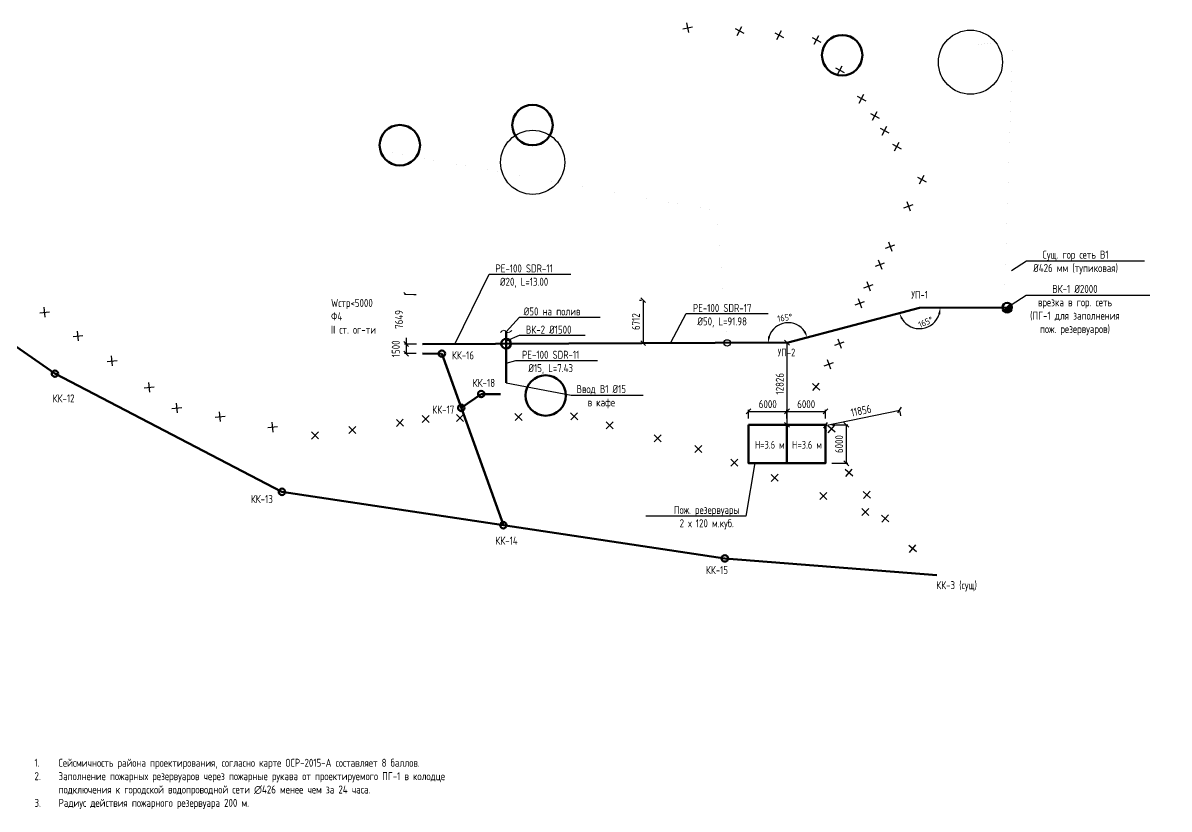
# Model space of a CAD drawing. Header units: millimetres. Extents: x 1085 to 5206446910, y 759 to 4926415281.
# Drawn here: x 5202424858 to 5202603810, y 4926176492 to 4926299139 of the extents above; entities that cross this region are included whole.
import ezdxf
from ezdxf import colors
from ezdxf.entities.mleader import LeaderData, LeaderLine
from ezdxf.math import Vec2, Vec3

# ---------------------------------------------------------------- set-up
doc = ezdxf.new("R2010")
doc.units = ezdxf.units.MM
for name, color, linetype, lineweight in [('!В1', 150, 'Continuous', 50), ('!К1', 30, 'Continuous', 50), ('!К1_Метки', 30, 'Continuous', 9), ('Text blocks_Ном._пера__28', 7, 'Continuous', 13)]:
    doc.layers.add(name, color=color, linetype=linetype, lineweight=lineweight)
doc.layers.add('Выноски', color=7, linetype='Continuous')
doc.styles.add('GOST 2.304', font='GOST_0.TTF')
doc.styles.get("Standard").update_dxf_attribs({"font": 'GOST_0.TTF'})
doc.dimstyles.new('ISO-25', dxfattribs={"dimtxt": 2.5, "dimasz": 2.5, "dimexe": 1.25, "dimexo": 0.625, "dimtad": 1, "dimtxsty": 'Standard', "dimcen": 2.5, "dimadec": 0, "dimazin": 0, "dimtfac": 1, "dimtmove": 0, "dimatfit": 3, "dimfxl": 1, "dimarcsym": 0})
doc.dimstyles.new('STANDARD$0', dxfattribs={"dimscale": 100, "dimtxt": 2.5, "dimasz": 1, "dimexe": 0.5, "dimexo": 2, "dimgap": 1, "dimtad": 1, "dimdec": 0, "dimzin": 0, "dimdsep": 46, "dimtxsty": 'Standard', "dimblk1": 'OBLIQUE', "dimblk2": 'OBLIQUE', "dimsah": 1, "dimcen": 2, "dimadec": 0, "dimazin": 0, "dimtfac": 1, "dimtdec": 4, "dimtofl": 0, "dimtmove": 2, "dimatfit": 3, "dimldrblk": 'OBLIQUE', "dimfxl": 1, "dimtolj": 1, "dimtzin": 0, "dimarcsym": 0})

# ---------------------------------------------------------------- blocks, each defined once
blk = doc.blocks.new('_None')
blk = doc.blocks.new('*D2')
at = {"color": 0, "lineweight": -2, "transparency": 16777216}
blk.add_arc((5202564835.429103, 4926254680.025963), 3232.78573, 212.5987080257, 342.3946784465, dxfattribs=at)
at = {"color": 0, "transparency": 16777216}
for points in [[(5202561959.312851, 4926252871.362061), (5202562264.530632, 4926253005.351677), (5202561709.95289, 4926253854.010211)], [(5202567752.054, 4926253727.475641), (5202568081.544979, 4926253677.009751), (5202568068.197159, 4926254690.715633)]]:
    blk.add_solid(points, dxfattribs=at)
at = {"color": 0, "transparency": 16777216, "insert": (5202565803.432009, 4926252461.74884), "char_height": 1000, "attachment_point": 5, "rotation": 23.5753014639, "style": 'GOST 2.304'}
blk.add_mtext('165°', dxfattribs=at)
blk = doc.blocks.new('*D3')
at = {"color": 0, "lineweight": -2, "transparency": 16777216}
blk.add_arc((5202544325.183372, 4926249259.480458), 3112.185339, 33.2942055922, 161.7237165779, dxfattribs=at)
at = {"color": 0, "transparency": 16777216}
for points in [[(5202541534.591603, 4926250209.29812), (5202541205.390551, 4926250261.621901), (5202541213.019739, 4926249247.856852)], [(5202547078.743041, 4926251035.79796), (5202546774.344109, 4926250899.958345), (5202547334.062419, 4926250054.681355)]]:
    blk.add_solid(points, dxfattribs=at)
at = {"color": 0, "transparency": 16777216, "insert": (5202543812.300575, 4926253150.509402), "char_height": 1000, "attachment_point": 5, "rotation": 7.5089610847, "style": 'GOST 2.304'}
blk.add_mtext('165°', dxfattribs=at)
blk = doc.blocks.new('_Oblique')
at = {"color": 0, "linetype": 'ByBlock', "lineweight": -2}
blk.add_line((-0.5, -0.5), (0.5, 0.5), dxfattribs=at)
blk = doc.blocks.new('*D8')
at = {"color": 0, "lineweight": -2, "transparency": 16777216}
for p, q in [((5202486263.676676, 4926256695.324741), (5202484448.123173, 4926256695.324741)), ((5202484698.123173, 4926256695.324741), (5202484698.123173, 4926249046.468375)), ((5202486292.244357, 4926249046.468375), (5202484448.123173, 4926249046.468375))]:
    blk.add_line(p, q, dxfattribs=at)
at = {"color": 0, "lineweight": -2, "transparency": 16777216, "xscale": 750.0000000000001, "yscale": 750.0000000000001, "zscale": 750.0000000000001}
for p, rotation in [((5202484698.123173, 4926256695.324741), 90), ((5202484698.123173, 4926249046.468375), 270)]:
    blk.add_blockref('_Oblique', p, dxfattribs=dict(at, rotation=rotation))
at = {"color": 0, "transparency": 16777216, "insert": (5202483573.123172, 4926252870.896559), "char_height": 1250, "attachment_point": 5, "rotation": 90, "style": 'GOST 2.304'}
blk.add_mtext('\\A1;7649', dxfattribs=at)
blk = doc.blocks.new('*D9')
at = {"color": 0, "lineweight": -2, "transparency": 16777216}
for p, q in [((5202521150.97092, 4926255888.4911), (5202521436.04547, 4926255888.4911)), ((5202521686.04547, 4926255888.4911), (5202521686.04547, 4926249176.416357)), ((5202521085.178335, 4926249176.416357), (5202521436.04547, 4926249176.416357))]:
    blk.add_line(p, q, dxfattribs=at)
at = {"color": 0, "lineweight": -2, "transparency": 16777216, "xscale": 750.0000000000001, "yscale": 750.0000000000001, "zscale": 750.0000000000001}
for p, rotation in [((5202521686.04547, 4926255888.4911), 90), ((5202521686.04547, 4926249176.416357), 270)]:
    blk.add_blockref('_Oblique', p, dxfattribs=dict(at, rotation=rotation))
at = {"color": 0, "transparency": 16777216, "insert": (5202520561.045469, 4926252532.45373), "char_height": 1250, "attachment_point": 5, "rotation": 90, "style": 'GOST 2.304'}
blk.add_mtext('\\A1;6712', dxfattribs=at)
blk = doc.blocks.new('*D11')
at = {"color": 0, "lineweight": -2, "transparency": 16777216}
for p, q in [((5202486276.558846, 4926249045.899016), (5202484448.123173, 4926249045.899016)), ((5202484698.123173, 4926249045.899016), (5202484698.123173, 4926247546.361678)), ((5202486263.676676, 4926247546.361678), (5202484448.123173, 4926247546.361678))]:
    blk.add_line(p, q, dxfattribs=at)
at = {"color": 0, "lineweight": -2, "transparency": 16777216, "xscale": 750.0000000000001, "yscale": 750.0000000000001, "zscale": 750.0000000000001}
for p, rotation in [((5202484698.123173, 4926249045.899016), 90), ((5202484698.123173, 4926247546.361678), 270)]:
    blk.add_blockref('_Oblique', p, dxfattribs=dict(at, rotation=rotation))
at = {"color": 0, "transparency": 16777216, "insert": (5202483073.123172, 4926248296.130348), "char_height": 1250, "attachment_point": 5, "rotation": 90, "style": 'GOST 2.304'}
blk.add_mtext('\\A1;1500', dxfattribs=at)
blk = doc.blocks.new('*D13')
at = {"color": 0, "lineweight": -2, "transparency": 16777216}
for p, q in [((5202538152.690813, 4926237433.917212), (5202538152.690813, 4926238786.825812)), ((5202544152.690813, 4926237433.917212), (5202544152.690813, 4926238786.825812)), ((5202538152.690813, 4926238536.825812), (5202544152.690813, 4926238536.825812))]:
    blk.add_line(p, q, dxfattribs=at)
at = {"color": 0, "lineweight": -2, "transparency": 16777216, "xscale": 750.0000000000001, "yscale": 750.0000000000001, "zscale": 750.0000000000001, "rotation": 180}
blk.add_blockref('_Oblique', (5202538152.690813, 4926238536.825812), dxfattribs=at)
at = {"color": 0, "lineweight": -2, "transparency": 16777216, "xscale": 750.0000000000001, "yscale": 750.0000000000001, "zscale": 750.0000000000001}
blk.add_blockref('_Oblique', (5202544152.690813, 4926238536.825812), dxfattribs=at)
at = {"color": 0, "transparency": 16777216, "insert": (5202541152.690813, 4926239661.825812), "char_height": 1250, "attachment_point": 5, "style": 'GOST 2.304'}
blk.add_mtext('\\A1;6000', dxfattribs=at)
blk = doc.blocks.new('*D14')
at = {"color": 0, "lineweight": -2, "transparency": 16777216}
for p, q in [((5202544152.690813, 4926237433.917212), (5202544152.690813, 4926238786.825812)), ((5202550152.690813, 4926237433.917212), (5202550152.690813, 4926238786.825812)), ((5202544152.690813, 4926238536.825812), (5202550152.690813, 4926238536.825812))]:
    blk.add_line(p, q, dxfattribs=at)
at = {"color": 0, "lineweight": -2, "transparency": 16777216, "xscale": 750.0000000000001, "yscale": 750.0000000000001, "zscale": 750.0000000000001, "rotation": 180}
blk.add_blockref('_Oblique', (5202544152.690813, 4926238536.825812), dxfattribs=at)
at = {"color": 0, "lineweight": -2, "transparency": 16777216, "xscale": 750.0000000000001, "yscale": 750.0000000000001, "zscale": 750.0000000000001}
blk.add_blockref('_Oblique', (5202550152.690813, 4926238536.825812), dxfattribs=at)
at = {"color": 0, "transparency": 16777216, "insert": (5202547152.690813, 4926239661.825812), "char_height": 1250, "attachment_point": 5, "style": 'GOST 2.304'}
blk.add_mtext('\\A1;6000', dxfattribs=at)
blk = doc.blocks.new('*D15')
at = {"color": 0, "lineweight": -2, "transparency": 16777216}
for p, q in [((5202551157.015371, 4926236433.917212), (5202553668.004781, 4926236433.917212)), ((5202553418.004781, 4926236433.917212), (5202553418.004781, 4926230433.917212)), ((5202551152.690813, 4926230433.917212), (5202553668.004781, 4926230433.917212))]:
    blk.add_line(p, q, dxfattribs=at)
at = {"color": 0, "lineweight": -2, "transparency": 16777216, "xscale": 750.0000000000001, "yscale": 750.0000000000001, "zscale": 750.0000000000001}
for p, rotation in [((5202553418.004781, 4926236433.917212), 90), ((5202553418.004781, 4926230433.917212), 270)]:
    blk.add_blockref('_Oblique', p, dxfattribs=dict(at, rotation=rotation))
at = {"color": 0, "transparency": 16777216, "insert": (5202552293.00478, 4926233433.917213), "char_height": 1250, "attachment_point": 5, "rotation": 90, "style": 'GOST 2.304'}
blk.add_mtext('\\A1;6000', dxfattribs=at)
blk = doc.blocks.new('*D16')
at = {"color": 0, "lineweight": -2, "transparency": 16777216}
for p, q in [((5202550137.824421, 4926236348.686054), (5202561750.625611, 4926238739.217272)), ((5202561939.999352, 4926237819.271282), (5202561801.031971, 4926238494.351597)), ((5202550327.198162, 4926235428.740065), (5202550188.230781, 4926236103.820379))]:
    blk.add_line(p, q, dxfattribs=at)
at = {"color": 0, "lineweight": -2, "transparency": 16777216, "xscale": 750.0000000000001, "yscale": 750.0000000000001, "zscale": 750.0000000000001}
for p, rotation in [((5202561750.625611, 4926238739.217272), 11.63202651462501), ((5202550137.824421, 4926236348.686054), 191.632026514625)]:
    blk.add_blockref('_Oblique', p, dxfattribs=dict(at, rotation=rotation))
at = {"color": 0, "transparency": 16777216, "insert": (5202555717.396396, 4926238645.8472), "char_height": 1250, "attachment_point": 5, "rotation": 11.6320265146, "style": 'GOST 2.304'}
blk.add_mtext('\\A1;11856', dxfattribs=at)
blk = doc.blocks.new('*D17')
at = {"color": 0, "lineweight": -2, "transparency": 16777216}
for p, q in [((5202543325.183372, 4926249259.480458), (5202543902.690813, 4926249259.480458)), ((5202544152.690813, 4926249259.480458), (5202544152.690813, 4926236433.917212)), ((5202543325.183372, 4926236433.917212), (5202543902.690813, 4926236433.917212))]:
    blk.add_line(p, q, dxfattribs=at)
at = {"color": 0, "lineweight": -2, "transparency": 16777216, "xscale": 750.0000000000001, "yscale": 750.0000000000001, "zscale": 750.0000000000001}
for p, rotation in [((5202544152.690813, 4926249259.480458), 90), ((5202544152.690813, 4926236433.917212), 270)]:
    blk.add_blockref('_Oblique', p, dxfattribs=dict(at, rotation=rotation))
at = {"color": 0, "transparency": 16777216, "insert": (5202543027.690812, 4926242846.698836), "char_height": 1250, "attachment_point": 5, "rotation": 90, "style": 'GOST 2.304'}
blk.add_mtext('\\A1;12826', dxfattribs=at)

msp = doc.modelspace()

# ---------------------------------------------------------------- hatches: boundary and pattern name
at = {"layer": '!В1'}
h = msp.add_hatch(dxfattribs=at)
h.set_pattern_fill('ANGLE', color=256)
h.set_pattern_definition([(0, (12409.186, 39165.6764), (0, 6.985), [5.08, -1.905]), (90, (12409.186, 39165.6764), (-6.985, 4e-16), [5.08, -1.905])])
h.paths.add_polyline_path([(5202579284.676677, 4926254725.32474, 0.2011872754), (5202579060.346413, 4926255260.274578), (5202578009.006941, 4926254190.374903, 0.6650193029)])

# ---------------------------------------------------------------- linework, layer by layer
for p, q in [((5202579060.346413, 4926255260.274578, 76599), (5202578009.006941, 4926254190.374903, 76599)), ((5202500292.176677, 4926249095.021768, 76599), (5202500292.176677, 4926250958.33445, 78160.206765)), ((5202500292.176677, 4926243009.32474, 71500), (5202500292.176677, 4926249095.021768, 76599))]:
    msp.add_line(p, q, dxfattribs=at)
at = {"layer": '!В1', "elevation": 76599}
msp.add_lwpolyline([(5202578534.676677, 4926254725.32474), (5202564835.429103, 4926254680.025963), (5202544325.183372, 4926249259.480458), (5202487263.676676, 4926249046.361678)], dxfattribs=at)
at = {"layer": '!В1', "color": 5, "elevation": -72000}
for points in [[(5202538152.690813, 4926236433.917212), (5202544152.690813, 4926236433.917212), (5202544152.690813, 4926230433.917212), (5202538152.690813, 4926230433.917212)], [(5202544152.690813, 4926236433.917212), (5202550152.690813, 4926236433.917212), (5202550152.690813, 4926230433.917212), (5202544152.690813, 4926230433.917212)]]:
    msp.add_lwpolyline(points, close=True, dxfattribs=at)
at = {"layer": '!В1'}
for centre in [(5202578534.676677, 4926254725.32474, 76599), (5202500292.176677, 4926249095.021768, 76599)]:
    msp.add_circle(centre, 750, dxfattribs=at)
at = {"layer": '!В1', "lineweight": 9}
msp.add_spline([(5202499446.750877, 4926250867.3702, 78160.206765), (5202499964.629072, 4926251189.686673, 78160.206765), (5202500434.597009, 4926250863.666043, 78160.206765), (5202501200.726151, 4926251173.333509, 78160.206765)], degree=3, dxfattribs=at)
at = {"layer": '!К1'}
for p, q in [((5202487263.676687, 4926247546.361678, 76599), (5202490212.990176, 4926247528.159167, 76599)), ((5202490263.676687, 4926247546.361678, 76599), (5202499873.159501, 4926220787.901753)), ((5202496412.320628, 4926241240.281245, 70500), (5202493299.581315, 4926239092.615116, 52399.231601)), ((5202499412.320628, 4926241240.281245, 70500), (5202496412.320628, 4926241240.281245, 70500))]:
    msp.add_line(p, q, dxfattribs=at)
msp.add_lwpolyline([(5202388801.739208, 4926272962.593485), (5202429855.95593, 4926244422.248543)], dxfattribs=at)
for centre in [(5202490263.676687, 4926247546.361678, 76599), (5202429855.95593, 4926244422.248543), (5202496412.320628, 4926241240.281245, 70500), (5202493299.581314, 4926239092.615116, 52399.231597), (5202465297.901047, 4926225979.044644), (5202499873.159501, 4926220787.901753), (5202534448.417954, 4926215596.758862)]:
    msp.add_circle(centre, 500, dxfattribs=at)
for p, q in [((5202527870.023719, 4926298231.841296, 51785), (5202529386.475784, 4926298528.808184, 51785)), ((5202528479.766307, 4926299138.550773, 51785), (5202528776.733194, 4926297622.098706, 51785)), ((5202536073.751981, 4926298248.335503, 95000), (5202537438.524435, 4926297523.620144, 95000)), ((5202536393.78053, 4926297203.591598, 95000), (5202537118.495886, 4926298568.364051, 95000)), ((5202542589.761299, 4926296571.974768, 51785), (5202543314.476655, 4926297936.747221, 51785)), ((5202542269.73275, 4926297616.718673, 51785), (5202543634.505204, 4926296892.003314, 51785)), ((5202548059.626544, 4926296852.664666, 51785), (5202549424.398998, 4926296127.949307, 51785)), ((5202548379.655093, 4926295807.920761, 51785), (5202549104.370449, 4926297172.693214, 51785)), ((5202552024.735249, 4926291092.999041, 65184), (5202552749.450604, 4926292457.771494, 65184)), ((5202551704.706699, 4926292137.742946, 65184), (5202553069.479154, 4926291413.027587, 65184)), ((5202555119.947747, 4926287689.418093, 87500), (5202556484.720201, 4926286964.702734, 87500)), ((5202555439.976296, 4926286644.674188, 87500), (5202556164.691652, 4926288009.446641, 87500)), ((5202557494.034964, 4926283944.938513, 85500), (5202558218.750319, 4926285309.710966, 85500)), ((5202557174.006414, 4926284989.682418, 85500), (5202558538.778869, 4926284264.967059, 85500)), ((5202558715.68957, 4926282697.079862), (5202560080.462025, 4926281972.364503)), ((5202559035.71812, 4926281652.335957), (5202559760.433475, 4926283017.10841)), ((5202560637.290449, 4926280213.682418, 65184), (5202562002.062903, 4926279488.967059, 65184)), ((5202560957.318998, 4926279168.938513, 65184), (5202561682.034354, 4926280533.710966, 65184)), ((5202564510.859792, 4926275064.301155), (5202565875.632246, 4926274339.585796)), ((5202564830.888341, 4926274019.55725), (5202565555.603697, 4926275384.329703)), ((5202562874.468794, 4926271266.858917), (5202563397.868869, 4926269812.944008)), ((5202562409.211378, 4926270278.201426), (5202563863.126286, 4926270801.601501)), ((5202559533.468856, 4926263978.700316), (5202560987.383763, 4926264502.100392)), ((5202559998.726272, 4926264967.357808), (5202560522.126347, 4926263513.442899)), ((5202558412.924227, 4926262198.447799), (5202558936.324302, 4926260744.532889)), ((5202557947.666811, 4926261209.790307), (5202559401.581718, 4926261733.190383)), ((5202556626.774572, 4926258810.586563), (5202557150.174647, 4926257356.671654)), ((5202556161.517157, 4926257821.929071), (5202557615.432064, 4926258345.329147)), ((5202554822.661175, 4926255135.638526), (5202556276.576082, 4926255659.038602)), ((5202555287.918591, 4926256124.296018), (5202555811.318666, 4926254670.381108)), ((5202427493.90598, 4926253931.377983), (5202429030.92028, 4926254090.761938)), ((5202428342.105107, 4926253242.562812), (5202428182.721154, 4926254779.57711)), ((5202432684.729232, 4926250216.563825), (5202434221.743532, 4926250375.94778)), ((5202433532.928359, 4926249527.748653), (5202433373.544406, 4926251064.762952)), ((5202552082.974722, 4926249855.532839), (5202552606.374797, 4926248401.617929)), ((5202551617.717306, 4926248866.875347), (5202553071.632214, 4926249390.275423)), ((5202438014.691351, 4926246340.08981), (5202439551.705651, 4926246499.473765)), ((5202438862.890478, 4926245651.274639), (5202438703.506525, 4926247188.288938)), ((5202549975.829773, 4926245617.641573), (5202551429.74468, 4926246141.041649)), ((5202550441.087189, 4926246606.299065), (5202550964.487264, 4926245152.384155)), ((5202443801.755988, 4926242219.438735), (5202445338.770288, 4926242378.82269)), ((5202444649.955115, 4926241530.623564), (5202444490.571162, 4926243067.637862)), ((5202549277.139449, 4926241863.239191), (5202548112.59364, 4926242878.940553)), ((5202548187.015864, 4926241788.816966), (5202549202.717229, 4926242953.362777)), ((5202448132.361472, 4926238985.080675), (5202449669.375772, 4926239144.46463)), ((5202448980.560599, 4926238296.265504), (5202448821.176646, 4926239833.279802)), ((5202454874.063674, 4926237623.697164), (5202456411.077974, 4926237783.081119)), ((5202455722.262801, 4926236934.881992), (5202455562.878848, 4926238471.896291)), ((5202483159.414191, 4926237289.232321), (5202484266.103819, 4926236210.782381)), ((5202483173.534036, 4926236196.662539), (5202484251.983975, 4926237303.352163)), ((5202487186.563332, 4926237888.194869), (5202488293.252959, 4926236809.744929)), ((5202487200.683176, 4926236795.625087), (5202488279.133116, 4926237902.314712)), ((5202492536.156014, 4926238032.410499), (5202493642.845642, 4926236953.960559)), ((5202492550.275859, 4926236939.840716), (5202493628.725799, 4926238046.530341)), ((5202501676.211157, 4926238199.875071), (5202502782.900784, 4926237121.425131)), ((5202501690.331001, 4926237107.305288), (5202502768.780941, 4926238213.994913)), ((5202510377.725927, 4926238295.710041), (5202511484.415555, 4926237217.260101)), ((5202510391.845772, 4926237203.140259), (5202511470.295712, 4926238309.829884)), ((5202463085.573812, 4926236005.528625), (5202464622.588113, 4926236164.91258)), ((5202463933.77294, 4926235316.713454), (5202463774.388987, 4926236853.727753)), ((5202469920.329862, 4926235319.147571), (5202471027.019489, 4926234240.697631)), ((5202469934.449706, 4926234226.577788), (5202471012.899646, 4926235333.267413)), ((5202475747.363615, 4926236162.100707), (5202476854.053243, 4926235083.650767)), ((5202475761.483459, 4926235069.530925), (5202476839.933399, 4926236176.22055)), ((5202515929.88029, 4926236891.943074), (5202517036.569918, 4926235813.493134)), ((5202515944.000134, 4926235799.373292), (5202517022.450074, 4926236906.062917)), ((5202551676.422785, 4926235287.967447, 80266), (5202550511.876976, 4926236303.668809, 80266)), ((5202550586.2992, 4926235213.545222, 80266), (5202551602.000565, 4926236378.091033, 80266)), ((5202523421.997824, 4926234876.521381), (5202524528.687451, 4926233798.071442)), ((5202523436.117668, 4926233783.951599), (5202524514.567608, 4926234890.641224)), ((5202529771.706617, 4926233191.643715), (5202530878.396245, 4926232113.193775)), ((5202529785.826462, 4926232099.073933), (5202530864.276402, 4926233205.763557)), ((5202535385.777711, 4926231084.411255), (5202536492.467339, 4926230005.961315)), ((5202535399.897555, 4926229991.841473), (5202536478.347495, 4926231098.531097)), ((5202541659.29417, 4926228707.557222), (5202542765.983798, 4926227629.107283)), ((5202541673.414015, 4926227614.98744), (5202542751.863955, 4926228721.677065)), ((5202554425.800323, 4926228442.474061, 66000), (5202553261.254515, 4926229458.175423, 66000)), ((5202553335.676739, 4926228368.051836, 66000), (5202554351.378103, 4926229532.597647, 66000)), ((5202549288.310755, 4926225878.939837), (5202550395.000382, 4926224800.489897)), ((5202549302.430599, 4926224786.370054), (5202550380.880539, 4926225893.059679)), ((5202557193.988736, 4926225000.670845), (5202556029.442927, 4926226016.372207)), ((5202556103.865151, 4926224926.24862), (5202557119.566516, 4926226090.794431)), ((5202555833.488481, 4926223395.603842), (5202556940.178108, 4926222317.153902)), ((5202555847.608325, 4926222303.03406), (5202556926.058265, 4926223409.723684)), ((5202560068.997525, 4926221315.818649), (5202558904.451716, 4926222331.520011)), ((5202558978.87394, 4926221241.396424), (5202559994.575305, 4926222405.942235)), ((5202564365.078961, 4926216603.441372), (5202563200.533153, 4926217619.142734)), ((5202563274.955377, 4926216529.019147), (5202564290.656741, 4926217693.564958))]:
    msp.add_line(p, q)
at = {"const_width": 1, "elevation": 76599}
msp.add_lwpolyline([(5202578047.956437, 4926254723.715322), (5202579415.321606, 4926296377.71844), (5202563932.794678, 4926294652.137406)], dxfattribs=at)
for centre, radius in [((5202572800.984289, 4926293013.428256, 87000), 5000), ((5202504443.200536, 4926277388.651451), 5000), ((5202534800.456628, 4926249223.906596, 76599), 500)]:
    msp.add_circle(centre, radius)
at = {"color": 200, "lineweight": 70}
for centre in [(5202552770.252888, 4926294097.931497), (5202504415.07185, 4926283201.396787), (5202483705.113814, 4926280062.452488), (5202506475.034036, 4926241011.412997)]:
    msp.add_circle(centre, 3156.17292, dxfattribs=at)

# ---------------------------------------------------------------- texts
at = {"layer": '!К1_Метки', "insert": (5202567463.32953, 4926212049.913533), "char_height": 1250, "attachment_point": 1, "bg_fill": 3, "box_fill_scale": 1.2, "bg_fill_color": 256, "bg_fill_transparency": 0}
msp.add_mtext_dynamic_manual_height_columns('КК-3 (сущ)', width=7541.50525379, gutter_width=12.5, heights=[0], dxfattribs=at)
at = {"insert": (5202426668.593286, 4926184333.421159), "char_height": 1250, "attachment_point": 1, "bg_fill": 3, "box_fill_scale": 1.2, "bg_fill_color": 256, "bg_fill_transparency": 0}
msp.add_mtext_dynamic_manual_height_columns('\\pi-3750,l3750,t3750;1.^IСейсмичность района проектирования, согласно карте ОСР-2015-А составляет 8 баллов. \\P2.^IЗаполнение пожарных резервуаров через пожарные рукава от проектируемого ПГ-1 в колодце подключения к городской водопроводной сети ∅426 менее чем за 24 часа.\\P3.^IРадиус действия пожарного резервуара 200 м.', width=66402.83771992, gutter_width=12.5, heights=[0], dxfattribs=at)
at = {"layer": 'Text blocks_Ном._пера__28', "style": 'GOST 2.304'}
for s, p in [('УП-1', (5202563557.352174, 4926256134.830746, 148500)), ('УП-2', (5202542692.638786, 4926247131.880601, 148000)), ('H=3.6 м', (5202539139.407489, 4926232722.920566, 5500)), ('H=3.6 м', (5202544957.614276, 4926232722.920566, 5500))]:
    msp.add_text(s, height=1200, dxfattribs=at).set_placement(p)

# ---------------------------------------------------------------- dimensions: what is measured, and where the dimension line sits
for base, p1, p2, override, picture, middle in [((5202484698.123173, 4926249046.468375), (5202487263.676676, 4926256695.324741, 71500), (5202487292.244357, 4926249046.468375, 76599), {"dimscale": 500, "dimasz": 1.5, "dimtxsty": 'GOST 2.304', "dimblk1": 'Oblique', "dimblk2": 'Oblique'}, '*D8', (5202483573.123172, 4926252870.896559)), ((5202521686.04547, 4926249176.416357), (5202522150.97092, 4926255888.4911, 80000), (5202522085.178335, 4926249176.416357, 76599), {"dimscale": 500, "dimasz": 1.5, "dimtxsty": 'GOST 2.304', "dimblk1": 'Oblique', "dimblk2": 'Oblique'}, '*D9', (5202520561.045469, 4926252532.45373)), ((5202484698.123173, 4926247546.361678), (5202487276.558846, 4926249045.899016, 75000), (5202487263.676676, 4926247546.361678, 76599), {"dimscale": 500, "dimasz": 1.5, "dimtxsty": 'GOST 2.304'}, '*D11', (5202483073.123172, 4926248296.130348)), ((5202544152.690813, 4926236433.917212), (5202544325.183372, 4926249259.480458, 76599), (5202544325.183372, 4926236433.917212, -72000), {"dimscale": 500, "dimasz": 1.5, "dimtxsty": 'GOST 2.304'}, '*D17', (5202543027.690812, 4926242846.698836)), ((5202553418.004781, 4926230433.917212), (5202550157.015371, 4926236433.917212, -72000), (5202550152.690813, 4926230433.917212, -72000), {"dimscale": 500, "dimasz": 1.5, "dimtxsty": 'GOST 2.304'}, '*D15', (5202552293.00478, 4926233433.917213))]:
    dim = msp.add_linear_dim(base=base, p1=p1, p2=p2, angle=90, dimstyle='STANDARD$0', override=override)
    dim.commit()
    dim.dimension.update_dxf_attribs({"geometry": picture, "text_midpoint": middle})
dim = msp.add_angular_dim_2l(base=(5202542536.669168, 4926251806.422649), line1=((5202564835.429103, 4926254680.025963, 76599), (5202544325.183372, 4926249259.480458, 76599)), line2=((5202544325.183372, 4926249259.480458, 76599), (5202487263.676676, 4926249046.361678, 76599)), dimstyle='ISO-25', override={"dimscale": 500, "dimtxt": 2, "dimasz": 2, "dimtxsty": 'GOST 2.304'})
dim.commit()
dim.dimension.update_dxf_attribs({"geometry": '*D3', "text_midpoint": (5202543812.300576, 4926253150.509402)})
dim = msp.add_angular_dim_2l(base=(5202563726.169926, 4926251643.506959), line1=((5202578534.676677, 4926254725.32474, 76599), (5202564835.429103, 4926254680.025963, 76599)), line2=((5202564835.429103, 4926254680.025963, 76599), (5202544325.183372, 4926249259.480458, 76599)), dimstyle='ISO-25', override={"dimscale": 500, "dimtxt": 2, "dimasz": 2, "dimtxsty": 'GOST 2.304'})
dim.commit()
dim.dimension.update_dxf_attribs({"geometry": '*D2', "text_midpoint": (5202566128.394616, 4926251717.063972), "dimtype": 162})
for base, p1, p2, picture, middle in [((5202544152.690813, 4926238536.825812), (5202538152.690813, 4926236433.917212, -72000), (5202544152.690813, 4926236433.917212, -72000), '*D13', (5202541152.690813, 4926239661.825812)), ((5202550152.690813, 4926238536.825812), (5202544152.690813, 4926236433.917212, -72000), (5202550152.690813, 4926236433.917212, -72000), '*D14', (5202547152.690813, 4926239661.825812))]:
    dim = msp.add_linear_dim(base=base, p1=p1, p2=p2, dimstyle='STANDARD$0', override={"dimscale": 500, "dimasz": 1.5, "dimtxsty": 'GOST 2.304'})
    dim.commit()
    dim.dimension.update_dxf_attribs({"geometry": picture, "text_midpoint": middle})
dim = msp.add_aligned_dim(p1=(5202550125.572721, 4926236408.202765), p2=(5202561738.373911, 4926238798.733982), distance=-60.764652, dimstyle='STANDARD$0', override={"dimscale": 500, "dimasz": 1.5, "dimtxsty": 'GOST 2.304'})
dim.commit()
dim.dimension.update_dxf_attribs({"geometry": '*D16', "text_midpoint": (5202555717.396396, 4926238645.8472)})

# ---------------------------------------------------------------- leaders
at = {"layer": 'Выноски', "color": 0, "lineweight": -2}
ml = msp.add_multileader_mtext('Standard', dxfattribs=at)
ml.set_content('{\\C0;Сущ. гор сеть В1\\P%%C426 мм (тупиковая)}', color=5, style='GOST 2.304')
ml.set_leader_properties(lineweight=-3)
ml.set_arrow_properties(name='NONE')
ml.build(insert=Vec2(0, 0))
ml.multileader.update_dxf_attribs({"text_left_attachment_type": 6, "text_right_attachment_type": 6, "dogleg_length": 1, "arrow_head_size": 1250, "scale": 500})
ctx = ml.context
ctx.base_point, ctx.scale, ctx.char_height, ctx.arrow_head_size, ctx.landing_gap_size, ctx.plane_origin = Vec3(5202581662.655313, 4926262006.010304, 4099), 500, 1250, 1250, 900, Vec3(5202578352.168054, 4926236472.23702, 4099)
ctx.left_attachment, ctx.right_attachment, ctx.text_align_type = 6, 6, 1
notes = []
notes.append((ctx, [(0, (1, 1, 0), (5202581562.807548, 4926262006.010304, 4099), (1, 0), 99.847766, [(1, [(5202579218.774364, 4926260510.834146, 4099)], 0, [])])]))
ctx.mtext.insert, ctx.mtext.alignment, ctx.mtext.flow_direction = Vec3(5202589213.548171, 4926263612.260304, 4099), 2, 5
ml = msp.add_multileader_mtext('Standard', dxfattribs=at)
ml.set_content('{\\C0;PE-100 SDR-11\\P%%C20, L=13.00}', color=5, style='GOST 2.304')
ml.set_leader_properties(lineweight=-3)
ml.set_arrow_properties(name='NONE')
ml.build(insert=Vec2(0, 0))
ml.multileader.update_dxf_attribs({"text_left_attachment_type": 6, "text_right_attachment_type": 6, "dogleg_length": 1, "arrow_head_size": 1250, "scale": 500})
ctx = ml.context
ctx.base_point, ctx.scale, ctx.char_height, ctx.arrow_head_size, ctx.landing_gap_size, ctx.plane_origin = Vec3(5202497745.831839, 4926259966.784334, 76901), 500, 1250, 1250, 900, Vec3(5202506874.334595, 4926234896.433481, 76901)
ctx.left_attachment, ctx.right_attachment, ctx.text_align_type = 6, 6, 1
notes.append((ctx, [(0, (1, 1, 0), (5202497645.984073, 4926259966.784334, 76901), (1, 0), 99.847766, [(1, [(5202492296.676677, 4926249026.82474, 76901)], 0, [])])]))
ctx.mtext.insert, ctx.mtext.width, ctx.mtext.alignment, ctx.mtext.flow_direction = Vec3(5202503110.117553, 4926261466.784334, 76901), 13801.5188085, 2, 5
ml = msp.add_multileader_mtext('Standard', dxfattribs=at)
ml.set_content('{\\C0;ВК-1 %%C2000\\Pврезка в гор. сеть\\P(ПГ-1 для заполнения\\Pпож. резервуаров)}', color=5, style='GOST 2.304')
ml.set_leader_properties(lineweight=-3)
ml.set_arrow_properties(name='NONE')
ml.build(insert=Vec2(0, 0))
ml.multileader.update_dxf_attribs({"text_left_attachment_type": 6, "text_right_attachment_type": 6, "dogleg_length": 1, "arrow_head_size": 1250, "scale": 500})
ctx = ml.context
ctx.base_point, ctx.scale, ctx.char_height, ctx.arrow_head_size, ctx.landing_gap_size, ctx.plane_origin = Vec3(5202581588.521193, 4926256656.900311, 76599), 500, 1250, 1250, 900, Vec3(5202578278.033933, 4926231123.127028, 76599)
ctx.left_attachment, ctx.right_attachment, ctx.text_align_type = 6, 6, 1
notes.append((ctx, [(0, (1, 1, 0), (5202581488.673427, 4926256656.900311, 76599), (1, 0), 99.847766, [(1, [(5202579144.640244, 4926255161.724154, 76599)], 0, [])])]))
ctx.mtext.insert, ctx.mtext.alignment, ctx.mtext.flow_direction = Vec3(5202589113.521193, 4926258263.150311, 76599), 2, 5
ml = msp.add_multileader_mtext('Standard', dxfattribs=at)
ml.set_content('{\\C0;PE-100 SDR-17\\P%%C50, L=91.98 }', color=5, style='GOST 2.304')
ml.set_leader_properties(lineweight=-3)
ml.set_arrow_properties(name='NONE')
ml.build(insert=Vec2(0, 0))
ml.multileader.update_dxf_attribs({"text_left_attachment_type": 6, "text_right_attachment_type": 6, "dogleg_length": 1, "arrow_head_size": 1250, "scale": 500})
ctx = ml.context
ctx.base_point, ctx.scale, ctx.char_height, ctx.arrow_head_size, ctx.landing_gap_size, ctx.plane_origin = Vec3(5202528535.179151, 4926253786.250813, 75500), 500, 1250, 1250, 900, Vec3(5202525224.691891, 4926228252.477529, 75500)
ctx.left_attachment, ctx.right_attachment, ctx.text_align_type = 6, 6, 1
notes.append((ctx, [(0, (1, 1, 0), (5202528435.331385, 4926253786.250813, 75500), (1, 0), 99.847766, [(1, [(5202526015.630562, 4926249256.623849, 75500)], 0, [])])]))
ctx.mtext.insert, ctx.mtext.alignment, ctx.mtext.flow_direction = Vec3(5202534034.286293, 4926255286.250813, 75500), 2, 5
ml = msp.add_multileader_mtext('Standard', dxfattribs=at)
ml.set_content('{\\C0;%%C50 на полив }', color=5, style='GOST 2.304')
ml.set_leader_properties(lineweight=-3)
ml.set_arrow_properties(name='NONE')
ml.build(insert=Vec2(0, 0))
ml.multileader.update_dxf_attribs({"text_left_attachment_type": 6, "text_right_attachment_type": 6, "dogleg_length": 1, "arrow_head_size": 1250, "scale": 500})
ctx = ml.context
ctx.base_point, ctx.scale, ctx.char_height, ctx.arrow_head_size, ctx.landing_gap_size, ctx.plane_origin = Vec3(5202502467.795127, 4926253257.75806, 75500), 500, 1250, 1250, 900, Vec3(5202499685.594831, 4926231414.375517, 75500)
ctx.left_attachment, ctx.right_attachment, ctx.text_align_type = 6, 6, 1
notes.append((ctx, [(0, (1, 1, 0), (5202502367.947361, 4926253257.75806, 75500), (1, 0), 99.847766, [(1, [(5202500292.176677, 4926250958.334451, 75500)], 0, [])])]))
ctx.mtext.insert, ctx.mtext.width, ctx.mtext.alignment, ctx.mtext.flow_direction = Vec3(5202507486.545127, 4926254757.75806, 75500), 12049.72032438, 2, 5
ml = msp.add_multileader_mtext('Standard', dxfattribs=at)
ml.set_content('{\\C0;ВК-2 %%C1500}', color=5, style='GOST 2.304')
ml.set_leader_properties(lineweight=-3)
ml.set_arrow_properties(name='NONE')
ml.build(insert=Vec2(0, 0))
ml.multileader.update_dxf_attribs({"text_left_attachment_type": 6, "text_right_attachment_type": 6, "dogleg_length": 1, "arrow_head_size": 1250, "scale": 500})
ctx = ml.context
ctx.base_point, ctx.scale, ctx.char_height, ctx.arrow_head_size, ctx.landing_gap_size, ctx.plane_origin = Vec3(5202502467.795127, 4926250412.931734, 75500), 500, 1250, 1250, 900, Vec3(5202499685.594831, 4926228569.549191, 75500)
ctx.left_attachment, ctx.right_attachment, ctx.text_align_type = 6, 6, 1
notes.append((ctx, [(0, (1, 1, 0), (5202502367.947361, 4926250412.931734, 75500), (1, 0), 99.847766, [(1, [(5202500476.533503, 4926249573.695511, 75500)], 0, [])])]))
ctx.mtext.insert, ctx.mtext.width, ctx.mtext.alignment, ctx.mtext.flow_direction = Vec3(5202506947.705841, 4926251912.931734, 75500), 12049.72032438, 2, 5
ml = msp.add_multileader_mtext('Standard', dxfattribs=at)
ml.set_content('{\\C0;PE-100 SDR-11\\P%%C15, L=7.43}', color=5, style='GOST 2.304')
ml.set_leader_properties(lineweight=-3)
ml.set_arrow_properties(name='NONE')
ml.build(insert=Vec2(0, 0))
ml.multileader.update_dxf_attribs({"text_left_attachment_type": 6, "text_right_attachment_type": 6, "dogleg_length": 1, "arrow_head_size": 1250, "scale": 500})
ctx = ml.context
ctx.base_point, ctx.scale, ctx.char_height, ctx.arrow_head_size, ctx.landing_gap_size, ctx.plane_origin = Vec3(5202501899.008162, 4926246494.307973, 75950.5), 500, 1250, 1250, 900, Vec3(5202514869.834595, 4926231921.781995, 75950.5)
ctx.left_attachment, ctx.right_attachment, ctx.text_align_type = 6, 6, 1
notes.append((ctx, [(0, (1, 1, 0), (5202501799.160397, 4926246494.307973, 75950.5), (1, 0), 99.847766, [(1, [(5202500292.176677, 4926246052.173254, 75950.5)], 0, [])])]))
ctx.mtext.insert, ctx.mtext.width, ctx.mtext.alignment, ctx.mtext.flow_direction = Vec3(5202507263.293877, 4926247994.307973, 75950.5), 13801.5188085, 2, 5
ml = msp.add_multileader_mtext('Standard', dxfattribs=at)
ml.set_content('{\\C0;Ввод В1 %%C15\\Pв кафе}', color=5, style='GOST 2.304')
ml.set_leader_properties(lineweight=-3)
ml.set_arrow_properties(name='NONE')
ml.build(insert=Vec2(0, 0))
ml.multileader.update_dxf_attribs({"text_left_attachment_type": 6, "text_right_attachment_type": 6, "dogleg_length": 1, "arrow_head_size": 1250, "scale": 500})
ctx = ml.context
ctx.base_point, ctx.scale, ctx.char_height, ctx.arrow_head_size, ctx.landing_gap_size, ctx.plane_origin = Vec3(5202510555.880959, 4926241043.402743, 72450.5), 500, 1250, 1250, 900, Vec3(5202499420.00638, 4926224924.756683, 72450.5)
ctx.left_attachment, ctx.right_attachment, ctx.text_align_type = 6, 6, 1
notes.append((ctx, [(0, (1, 1, 0), (5202510456.033193, 4926241043.402743, 72450.5), (1, 0), 99.847766, [(1, [(5202500292.176677, 4926243009.32474, 72450.5)], 0, [])])]))
ctx.mtext.insert, ctx.mtext.width, ctx.mtext.alignment, ctx.mtext.flow_direction = Vec3(5202515161.238101, 4926242649.652743, 72450.5), 13801.5188085, 2, 5
ml = msp.add_multileader_mtext('Standard', dxfattribs=at)
ml.set_content('{\\C0;Пож. резервуары\\P2 х 120 м.куб.}', color=5, style='GOST 2.304')
ml.set_leader_properties(lineweight=-3)
ml.set_arrow_properties(name='NONE')
ml.build(insert=Vec2(0, 0))
ml.multileader.update_dxf_attribs({"text_left_attachment_type": 6, "text_right_attachment_type": 6, "dogleg_length": 1, "arrow_head_size": 1250, "scale": 500})
ctx = ml.context
ctx.base_point, ctx.scale, ctx.char_height, ctx.arrow_head_size, ctx.landing_gap_size, ctx.plane_origin = Vec3(5202525632.727793, 4926222182.799261, 72450.5), 500, 1250, 1250, 900, Vec3(5202517427.210357, 4926206064.153201, 72450.5)
ctx.left_attachment, ctx.right_attachment, ctx.text_align_type = 6, 6, 1
notes.append((ctx, [(1, (1, 1, 0), (5202537711.146987, 4926222182.799261, 72450.5), (-1, 0), 99.847766, [(1, [(5202539142.332553, 4926230531.798898, 72450.5)], 0, [])])]))
ctx.mtext.insert, ctx.mtext.width, ctx.mtext.alignment, ctx.mtext.flow_direction = Vec3(5202531622.013507, 4926223789.049261, 72450.5), 13801.5188085, 2, 5
ml = msp.add_multileader_mtext('Standard', dxfattribs=at)
ml.set_content('{\\C0;Пож. резервуары\\P2 х 120 м.куб.\\Pобваловка h=1.3 м}', color=5, style='GOST 2.304')
ml.set_leader_properties(lineweight=-3)
ml.set_arrow_properties(name='NONE')
ml.build(insert=Vec2(0, 0))
ml.multileader.update_dxf_attribs({"text_left_attachment_type": 6, "text_right_attachment_type": 6, "dogleg_length": 1, "arrow_head_size": 1250, "scale": 500})
ctx = ml.context
ctx.base_point, ctx.scale, ctx.char_height, ctx.arrow_head_size, ctx.landing_gap_size, ctx.plane_origin = Vec3(5202990161.860375, 4926225378.956623, 72450.5), 500, 1250, 1250, 900, Vec3(5202983586.43252, 4926206064.153201, 72450.5)
ctx.left_attachment, ctx.right_attachment, ctx.text_align_type = 6, 6, 1
notes.append((ctx, [(1, (1, 1, 0), (5203002999.208141, 4926225378.956623, 72450.5), (-1, 0), 99.847766, [(1, [(5203005301.554716, 4926230531.798898, 72450.5)], 0, [])])]))
ctx.mtext.insert, ctx.mtext.width, ctx.mtext.alignment, ctx.mtext.flow_direction = Vec3(5202996530.610375, 4926226878.956623, 72450.5), 13801.5188085, 2, 5
for ctx, leaders in notes:
    for number, flags, end, landing, length, lines in leaders:
        leader = LeaderData()
        leader.index, (leader.has_last_leader_line, leader.has_dogleg_vector, leader.attachment_direction) = number, flags
        leader.last_leader_point, leader.dogleg_vector, leader.dogleg_length = Vec3(end), Vec3(landing), length
        for number, points, colour, breaks in lines:
            line = LeaderLine()
            line.index, line.vertices, line.color, line.breaks = number, Vec3.list(points), colors.encode_raw_color(colour), breaks
            leader.lines.append(line)
        ctx.leaders.append(leader)

# ---------------------------------------------------------------- next in the draw order: texts
at = {"layer": '!К1_Метки', "char_height": 1250, "attachment_point": 1, "bg_fill": 3, "box_fill_scale": 1.2, "bg_fill_color": 256, "bg_fill_transparency": 0}
for s, insert in [('КК-16', (5202491823.588635, 4926247912.489245, 74500)), ('КК-18', (5202495082.088635, 4926243603.989245, 72000)), ('КК-17', (5202488768.661175, 4926239437.190502, 70500)), ('КК-15', (5202531484.899109, 4926214406.801445))]:
    msp.add_mtext_dynamic_manual_height_columns(s, width=3024.45518303, gutter_width=12.5, heights=[0], dxfattribs=dict(at, insert=insert))
at = {"insert": (5202472962.247529, 4926256075.6371, 76000), "char_height": 1250, "attachment_point": 1, "bg_fill": 2}
msp.add_mtext_dynamic_manual_height_columns('Wстр<5000\\PФ4\\PII ст. ог-ти', width=12271.5025425, gutter_width=12.5, heights=[0], dxfattribs=at)

# ---------------------------------------------------------------- next in the draw order: linework, layer by layer
at = {"layer": '!К1'}
msp.add_lwpolyline([(5202429855.95593, 4926244422.248543), (5202465297.901047, 4926225979.044644), (5202534448.417954, 4926215596.758862), (5202567541.676677, 4926213003.32474)], dxfattribs=at)
at = {"const_width": 1, "elevation": 76599}
msp.add_lwpolyline([(5202534800.456628, 4926249223.906596), (5202533188.910114, 4926269829.574576), (5202481470.760789, 4926279077.60701)], dxfattribs=at)

# ---------------------------------------------------------------- next in the draw order: texts
at = {"layer": '!К1_Метки', "char_height": 1250, "attachment_point": 1, "bg_fill": 3, "box_fill_scale": 1.2, "bg_fill_color": 256, "bg_fill_transparency": 0}
for s, width, insert in [('КК-12', 3500.82783604, (5202429494.985525, 4926241184.006924)), ('КК-13', 3024.45518303, (5202460435.884089, 4926225486.687924)), ('КК-14', 3024.45518303, (5202498624.317464, 4926218997.343522))]:
    msp.add_mtext_dynamic_manual_height_columns(s, width=width, gutter_width=12.5, heights=[0], dxfattribs=dict(at, insert=insert))

doc.saveas('drawing.dxf')
